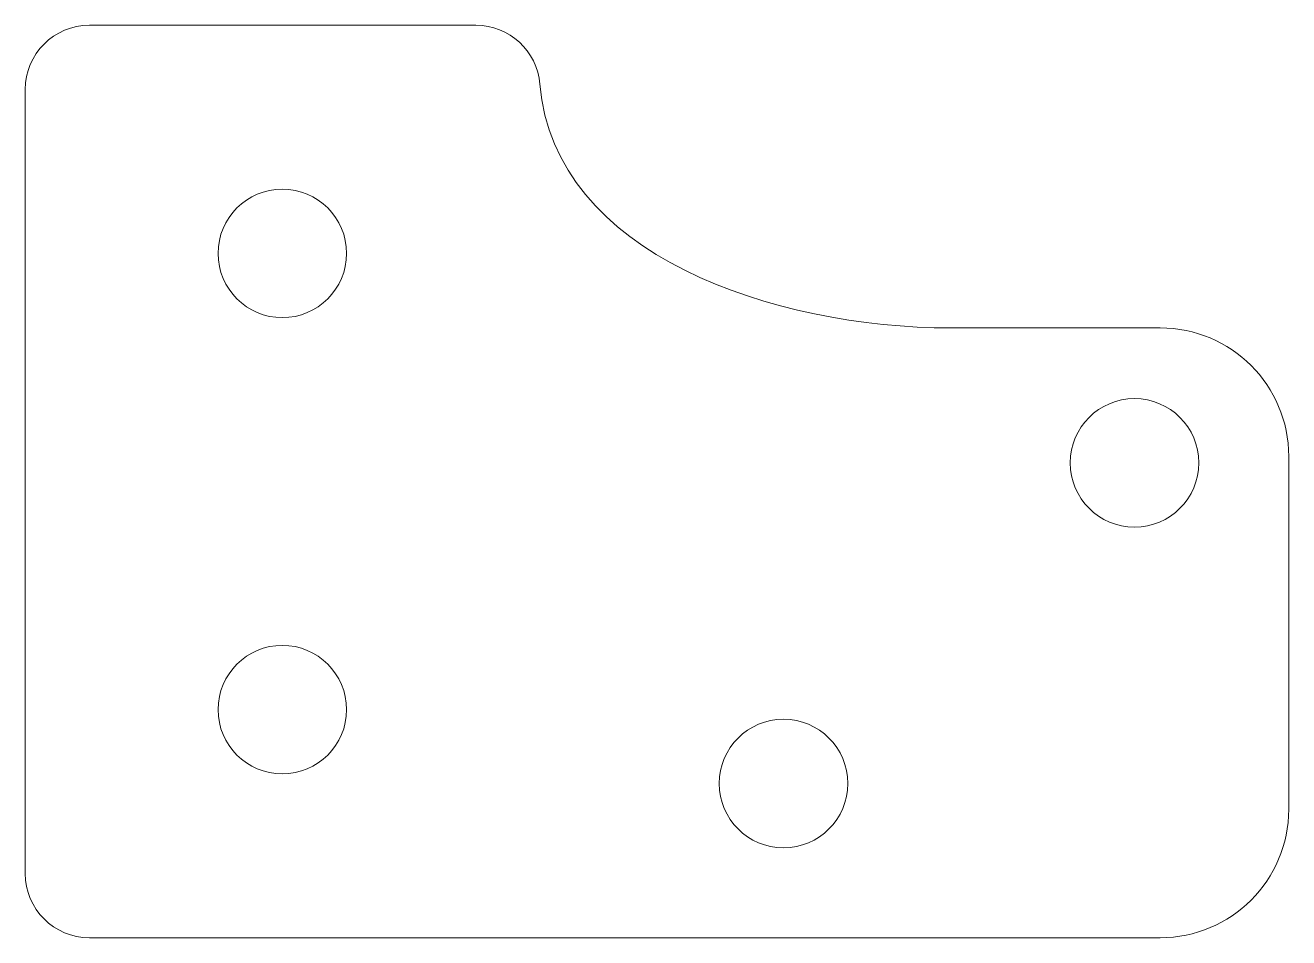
# Model space of a CAD drawing. Header units: millimetres. Extents: x 51 to 100.1, y -35.5 to 0.
import ezdxf

# ---------------------------------------------------------------- set-up
doc = ezdxf.new("R2010")
doc.units = ezdxf.units.MM

msp = doc.modelspace()

# ---------------------------------------------------------------- linework, layer by layer
at = {"color": 7, "linetype": 'Continuous', "lineweight": 15}
for p, q in [((68.518, 0), (53.488, 0)), ((50.988, -2.5), (50.988, -33)), ((95.144, -11.774), (86.988, -11.774)), ((100.144, -30.5), (100.144, -16.774)), ((53.488, -35.5), (95.144, -35.5))]:
    msp.add_line(p, q, dxfattribs=at)
for centre in [(60.988, -8.875), (94.144, -17.026), (60.988, -26.625), (80.488, -29.5)]:
    msp.add_circle(centre, 2.5, dxfattribs=at)
for centre, radius, start, end in [((53.488, -2.5), 2.5, 90, 180), ((68.518, -2.5), 2.5, 4.7553, 90), ((95.144, -16.774), 5, 0, 90), ((95.144, -30.5), 5, 270, 0), ((53.488, -33), 2.5, 180, 270)]:
    msp.add_arc(centre, radius, start, end, dxfattribs=at)
msp.add_open_spline([(86.988, -11.774), (80.176, -11.774), (71.559, -8.95), (71.009, -2.293)], degree=3, dxfattribs=at)

doc.saveas('drawing.dxf')
